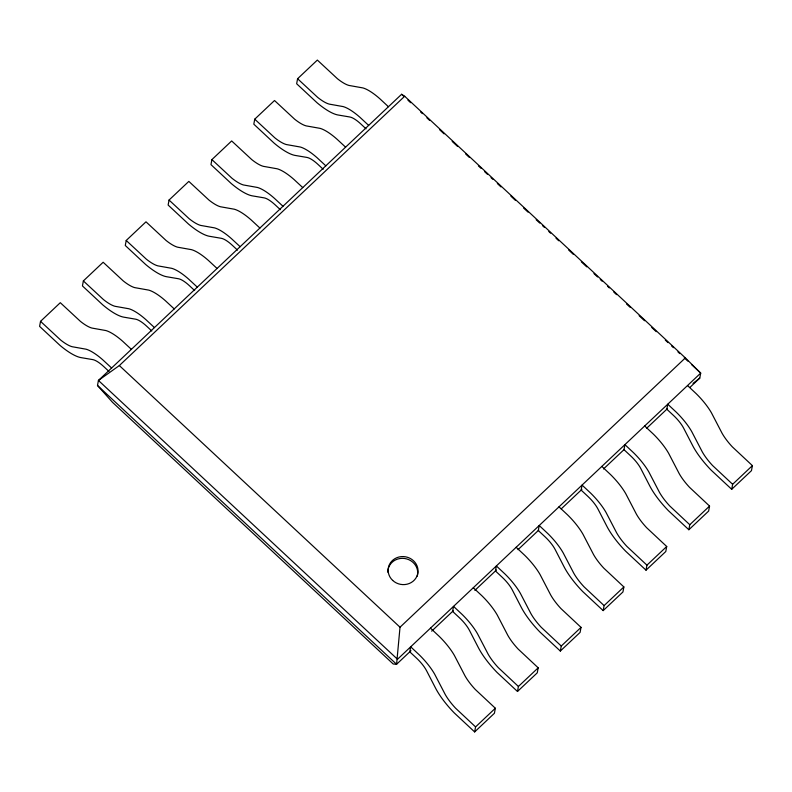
<?xml version="1.0" encoding="UTF-8"?>
<svg xmlns="http://www.w3.org/2000/svg" width="792" height="792" viewBox="0 0 792 792"><rect width="100%" height="100%" fill="white"/><g stroke="black" fill="none" stroke-linecap="round" stroke-linejoin="round"><path stroke-width="1.19" d="M685.357 357.905L400.019 627.214L396.584 664.28L393.208 663.993L112.523 402.336L97.495 385.466L98.426 380.447L401.613 94.288L404.682 96.248L685.357 357.905L700.702 373.101L699.772 378.121L689.881 387.456M131.373 349.341L122.701 341.293A31.957 9.464 46.7 0 0 105.831 330.541L91.941 328.066A26.888 7.96 46.7 0 1 80.388 321.344L60.301 302.692L40.531 321.354L39.6 326.373L59.994 345.381A41.134 12.177 46.7 0 0 81.022 357.618L92.793 359.618A17.711 5.247 46.7 0 1 103.881 366.686L108.979 371.438M174.22 308.91L165.538 300.851A31.957 9.464 46.7 0 0 148.678 290.1L134.788 287.635A26.888 7.96 46.7 0 1 123.235 280.903L103.148 262.251L83.368 280.922L82.447 285.932L102.831 304.94A41.134 12.177 46.7 0 0 123.859 317.176L135.64 319.186A17.711 5.247 46.7 0 1 146.718 326.245L151.816 330.997M217.058 268.468L208.385 260.42A31.957 9.464 46.7 0 0 191.515 249.668L177.626 247.193A26.888 7.96 46.7 0 1 166.072 240.471L145.985 221.819L126.215 240.481L125.284 245.5L145.679 264.508A41.134 12.177 46.7 0 0 166.706 276.745L178.477 278.744A17.711 5.247 46.7 0 1 189.565 285.813L194.664 290.565M259.905 228.037L251.222 219.988A31.957 9.464 46.7 0 0 234.363 209.227L220.473 206.761A26.888 7.96 46.7 0 1 208.92 200.03L188.833 181.388L169.052 200.049L168.132 205.059L188.516 224.077A41.134 12.177 46.7 0 0 209.543 236.303L221.324 238.313A17.711 5.247 46.7 0 1 232.403 245.371L237.501 250.124M302.742 187.595L294.07 179.546A31.957 9.464 46.7 0 0 277.2 168.795L263.31 166.32A26.888 7.96 46.7 0 1 251.757 159.598L231.67 140.946L211.9 159.608L210.969 164.627L231.363 183.635A41.134 12.177 46.7 0 0 252.391 195.871L264.162 197.871A17.711 5.247 46.7 0 1 275.25 204.94L280.348 209.692M345.589 147.163L336.907 139.115A31.957 9.464 46.7 0 0 320.047 128.353L306.157 125.888A26.888 7.96 46.7 0 1 294.604 119.156L274.517 100.515L254.737 119.176L253.816 124.186L274.2 143.203A41.134 12.177 46.7 0 0 295.228 155.44L307.009 157.44A17.711 5.247 46.7 0 1 318.087 164.508L323.185 169.26M388.427 106.722L379.754 98.673A31.957 9.464 46.7 0 0 362.885 87.922L348.995 85.447A26.888 7.96 46.7 0 1 337.442 78.725L317.354 60.073L297.584 78.735L296.653 83.754L317.048 102.762A41.134 12.177 46.7 0 0 338.075 114.998L349.846 116.998A17.711 5.247 46.7 0 1 360.934 124.067L366.033 128.819M475.576 726.908L455.509 708.127A26.888 7.96 46.7 0 1 445.233 694.505L434.659 674.17A31.957 9.464 46.7 0 0 419.364 654.944L410.692 646.826L409.771 651.836L416.562 658.172A17.711 5.247 46.7 0 1 426.611 670.804L435.55 688.119A41.134 12.177 46.7 0 0 454.252 712.919L474.646 731.927L475.576 726.908L495.346 708.246L475.279 689.466A26.888 7.96 46.7 0 1 465.003 675.843L454.43 655.509A31.957 9.464 46.7 0 0 439.134 636.283L430.472 628.165M495.346 708.246L494.416 713.265L474.646 731.927M518.413 686.476L498.356 667.696A26.888 7.96 46.7 0 1 488.08 654.063L477.497 633.739A31.957 9.464 46.7 0 0 462.201 614.503L453.539 606.385L452.608 611.404L459.409 617.74A17.711 5.247 46.7 0 1 469.458 630.373L478.398 647.688A41.134 12.177 46.7 0 0 497.089 672.477L517.483 691.485L518.413 686.476L538.184 667.814L518.126 649.034A26.888 7.96 46.7 0 1 507.85 635.402L497.277 615.067A31.957 9.464 46.7 0 0 481.982 595.841L473.309 587.723M538.184 667.814L537.263 672.824L517.483 691.485M561.261 646.034L541.193 627.254A26.888 7.96 46.7 0 1 530.917 613.632L520.344 593.297A31.957 9.464 46.7 0 0 505.048 574.071L496.376 565.953L495.455 570.963L502.247 577.309A17.711 5.247 46.7 0 1 512.295 589.931L521.235 607.246A41.134 12.177 46.7 0 0 539.936 632.046L560.33 651.054L561.261 646.034L581.031 627.373L560.964 608.593A26.888 7.96 46.7 0 1 550.688 594.97L540.114 574.636A31.957 9.464 46.7 0 0 524.819 555.41L516.156 547.292M581.031 627.373L580.1 632.392L560.33 651.054M604.098 605.603L584.041 586.822A26.888 7.96 46.7 0 1 573.764 573.2L563.181 552.865A31.957 9.464 46.7 0 0 547.886 533.63L539.223 525.512L538.293 530.531L545.094 536.867A17.711 5.247 46.7 0 1 555.143 549.499L564.082 566.815A41.134 12.177 46.7 0 0 582.773 591.604L603.167 610.612L604.098 605.603L623.868 586.941L603.811 568.161A26.888 7.96 46.7 0 1 593.535 554.529L582.962 534.204A31.957 9.464 46.7 0 0 567.666 514.968L558.994 506.85M623.868 586.941L622.948 591.951L603.167 610.612M646.945 565.161L626.878 546.391A26.888 7.96 46.7 0 1 616.602 532.759L606.029 512.424A31.957 9.464 46.7 0 0 590.733 493.198L582.061 485.08L581.14 490.1L587.931 496.435A17.711 5.247 46.7 0 1 597.98 509.068L606.919 526.373A41.134 12.177 46.7 0 0 625.621 551.173L646.015 570.181L646.945 565.161L666.716 546.5L646.648 527.719A26.888 7.96 46.7 0 1 636.372 514.097L625.799 493.762A31.957 9.464 46.7 0 0 610.503 474.537L601.841 466.419M666.716 546.5L665.785 551.519L646.015 570.181M689.783 524.73L669.725 505.949A26.888 7.96 46.7 0 1 659.449 492.327L648.866 471.992A31.957 9.464 46.7 0 0 633.57 452.757L624.908 444.649L623.977 449.658L630.779 455.994A17.711 5.247 46.7 0 1 640.827 468.626L649.767 485.942A41.134 12.177 46.7 0 0 668.458 510.731L688.852 529.749L689.783 524.73L709.553 506.068L689.495 487.288A26.888 7.96 46.7 0 1 679.219 473.666L668.646 453.331A31.957 9.464 46.7 0 0 653.351 434.095L644.678 425.977M709.553 506.068L708.632 511.078L688.852 529.749M732.63 484.288L712.562 465.518A26.888 7.96 46.7 0 1 702.286 451.885L691.713 431.551A31.957 9.464 46.7 0 0 676.418 412.325L667.745 404.207L666.824 409.226L673.616 415.562A17.711 5.247 46.7 0 1 683.664 428.195L692.604 445.5A41.134 12.177 46.7 0 0 711.305 470.3L731.699 489.308L732.63 484.288L752.4 465.627L732.333 446.856A26.888 7.96 46.7 0 1 722.057 433.224L711.483 412.889A31.957 9.464 46.7 0 0 696.188 393.664L687.525 385.546M752.4 465.627L751.469 470.646L731.699 489.308M691.495 364.518L700.702 373.101L397.515 659.261L98.426 380.447L119.344 365.558L404.682 96.248M410.979 650.697L396.584 664.28L97.495 385.466M431.67 631.165L453.262 610.781M474.853 590.406L496.445 570.022M518.037 549.648L538.728 530.115M561.221 508.89L581.922 489.357M603.514 468.973L624.205 449.45M646.698 428.215L667.389 408.692M693.02 383.387L699.772 378.121M401.613 94.288L403.415 95.971M407.93 100.178L410.642 102.703M420.582 111.959L422.383 113.652M426.898 117.859L429.611 120.384M439.54 129.64L444.055 133.848M452.183 141.431L457.608 146.48M465.726 154.054L469.339 157.42M478.378 165.845L481.081 168.369M484.694 171.735L487.407 174.26M491.02 177.626L492.822 179.309M497.336 183.516L500.95 186.892M510.88 196.149L515.404 200.356M523.532 207.94L528.046 212.147M536.174 219.721L539.778 223.087M542.49 225.611L544.302 227.294M548.816 231.511L550.618 233.195M556.034 238.244L558.746 240.768M568.676 250.025L573.2 254.242M581.328 261.815L586.743 266.864M593.97 273.596L597.574 276.962M600.287 279.497L602.098 281.18M607.514 286.229L609.315 287.912M613.83 292.119L616.542 294.644M626.482 303.91L630.086 307.276M639.124 315.691L644.539 320.74M651.767 327.482L656.281 331.69M665.31 340.105L668.022 342.629M671.626 345.995L673.438 347.688M677.952 351.895L679.754 353.578M684.278 357.786L687.882 361.152M368.656 125.393L359.984 117.335A31.957 9.464 46.7 0 0 343.114 106.583L329.225 104.108A26.888 7.96 46.7 0 1 317.671 97.386L297.584 78.735M325.819 165.825L317.137 157.776A31.957 9.464 46.7 0 0 300.267 147.015L286.387 144.55A26.888 7.96 46.7 0 1 274.824 137.828L254.737 119.176M282.972 206.257L274.289 198.208A31.957 9.464 46.7 0 0 257.43 187.457L243.54 184.981A26.888 7.96 46.7 0 1 231.987 178.259L211.9 159.608M240.134 246.698L231.452 238.649A31.957 9.464 46.7 0 0 214.583 227.888L200.703 225.423A26.888 7.96 46.7 0 1 189.139 218.701L169.052 200.049M197.287 287.13L188.605 279.081A31.957 9.464 46.7 0 0 171.745 268.33L157.855 265.855A26.888 7.96 46.7 0 1 146.302 259.132L126.215 240.481M154.45 327.571L145.768 319.522A31.957 9.464 46.7 0 0 128.898 308.761L115.018 306.296A26.888 7.96 46.7 0 1 103.455 299.564L83.368 280.922M119.344 365.558L400.019 627.214M111.603 368.003L102.92 359.954A31.957 9.464 46.7 0 0 86.061 349.203L72.171 346.728A26.888 7.96 46.7 0 1 60.618 340.006L40.531 321.354M387.803 572.23A14.989 13.999 10.5 0 1 404.484 558.469A14.989 13.999 10.5 0 1 417.265 576.121M392.674 580.417A14.989 13.999 10.5 0 0 417.592 574.348A14.989 13.999 10.5 0 0 398.99 557.004A14.989 13.999 10.5 0 0 392.674 580.417"/></g></svg>
